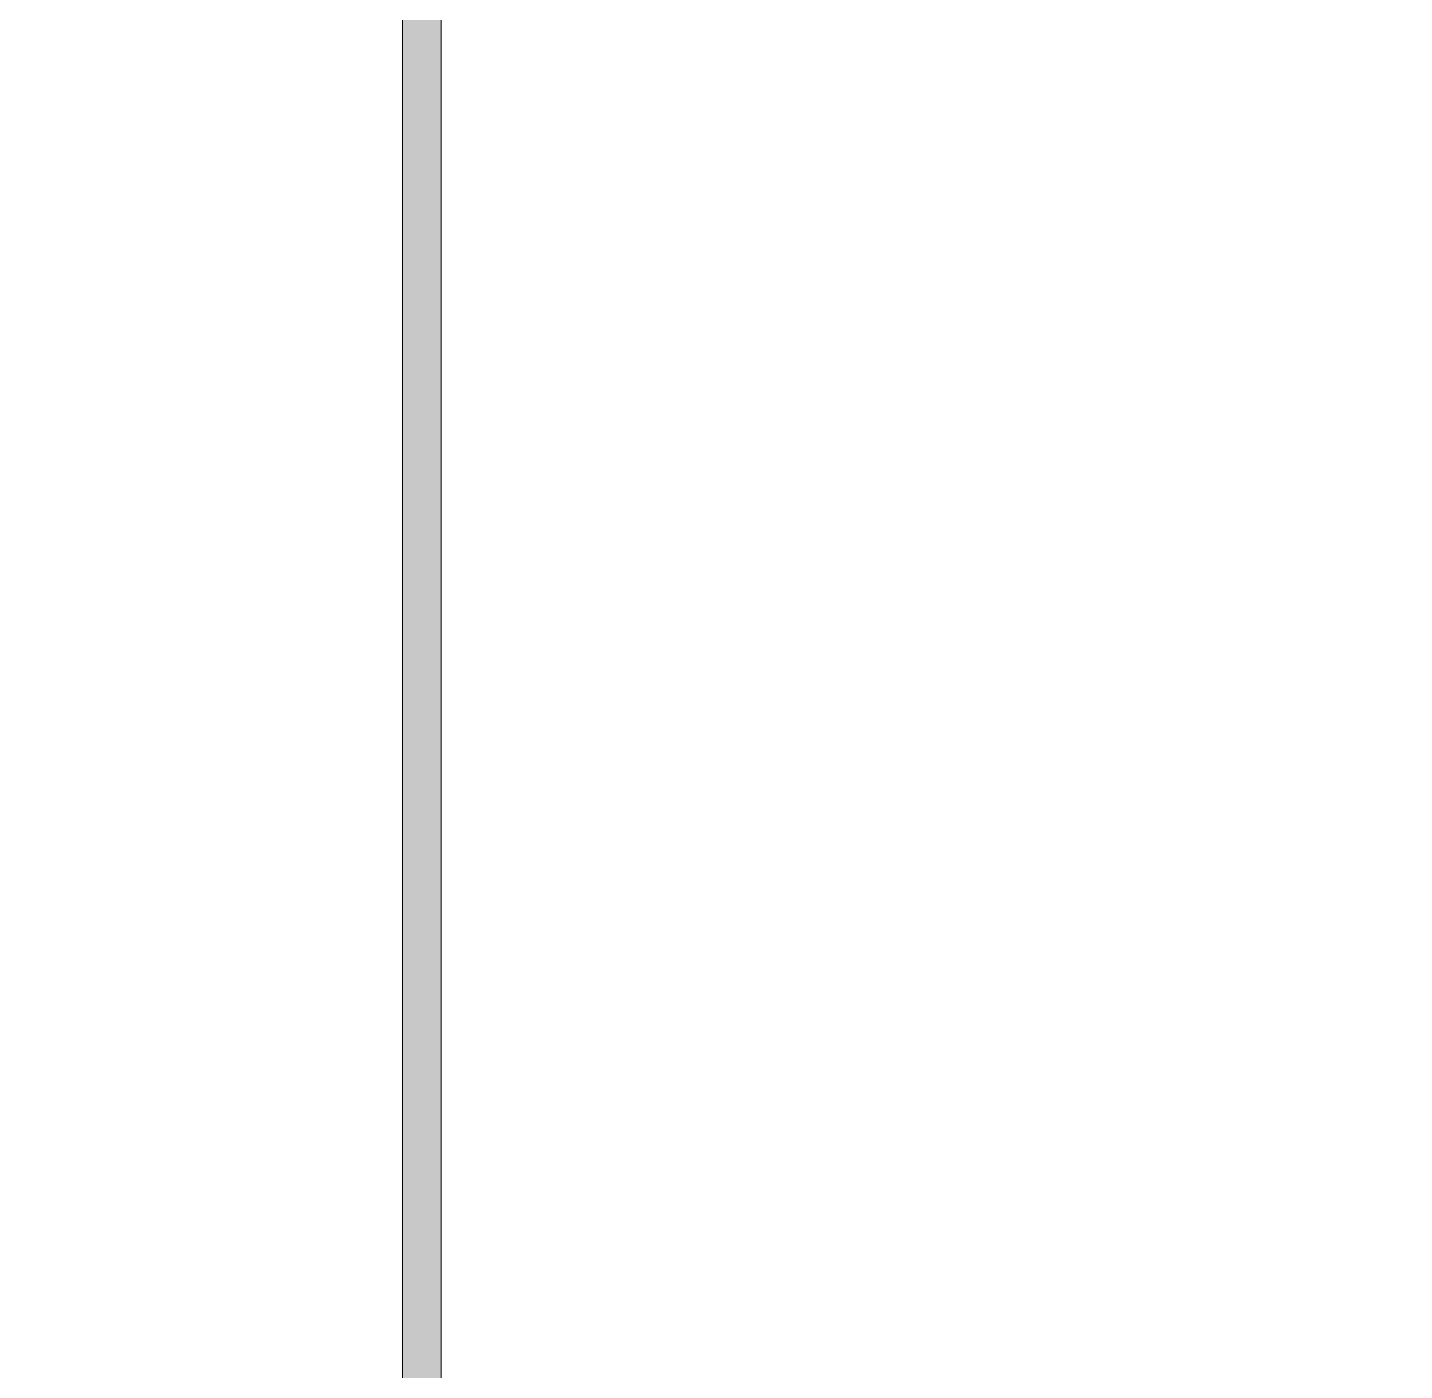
# Model space of a CAD drawing. Header units: metres. Extents: x 15.2 to 39, y -2.1 to 25.8.
# Drawn here: x 15.186 to 16.077, y 16.242 to 17.111 of the extents above; entities that cross this region are included whole.
import ezdxf

# ---------------------------------------------------------------- set-up
doc = ezdxf.new("R2010")
doc.units = ezdxf.units.M
doc.layers.add('1095_ARQ_BASE_dwg', color=7, linetype='Continuous', lineweight=5, true_color=0x767676)
doc.layers.add('KIRYA - PISO', color=7, linetype='Continuous', lineweight=5)
doc.layers.add('P-PIPE', color=7, linetype='Continuous', lineweight=5)

# ---------------------------------------------------------------- blocks, each defined once
blk = doc.blocks.new('HD_1095_QUIOSQUE_PRAÇA_NOVA_COREMAS_rvt-1-TÉRREO')
at = {"layer": 'P-PIPE', "true_color": 0x00ffff}
h = blk.add_hatch(color=4, dxfattribs=at)
h.paths.add_polyline_path([(15.42817, 15.7202), (15.44062, 15.7202), (15.44062, 21.82467), (15.42812, 21.81864), (15.42812, 15.7202)])
h.paths.add_polyline_path([(15.42812, 22.15171), (15.44062, 22.15774), (15.44062, 22.65281), (15.42812, 22.65281)])
h = blk.add_hatch(color=4, dxfattribs=at)
h.paths.add_polyline_path([(15.44386, 15.7202), (15.45312, 15.7202), (15.45307, 21.83067), (15.44062, 21.82467), (15.44063, 15.7202), (15.44386, 15.7202)])
h.paths.add_polyline_path([(15.44062, 22.15774), (15.45312, 22.16377), (15.45312, 22.65281), (15.44062, 22.65281)])
at = {"layer": 'P-PIPE'}
for p, q in [((15.45312, 15.6998), (15.45312, 21.8307)), ((15.42812, 21.81864), (15.42812, 15.6998))]:
    blk.add_line(p, q, dxfattribs=at)
blk = doc.blocks.new('1095_ARQ_BASE_dwg-3608001-TÉRREO')
at = {"layer": 'KIRYA - PISO', "color": 253, "true_color": 0xaaaaaa}
for radius, start, end in [(6, 14.714768, 106.256764), (5, 17.74778, 109.62774), (4, 22.39784, 114.83057)]:
    blk.add_arc((16.86529, 13.84854), radius, start, end, dxfattribs=at)

msp = doc.modelspace()

# ---------------------------------------------------------------- block references
at = {"lineweight": 5}
msp.add_blockref('HD_1095_QUIOSQUE_PRAÇA_NOVA_COREMAS_rvt-1-TÉRREO', (0, 0), dxfattribs=at)
at = {"layer": '1095_ARQ_BASE_dwg', "color": 253, "true_color": 0xaaaaaa}
msp.add_blockref('1095_ARQ_BASE_dwg-3608001-TÉRREO', (0, 0), dxfattribs=at)

doc.saveas('drawing.dxf')
